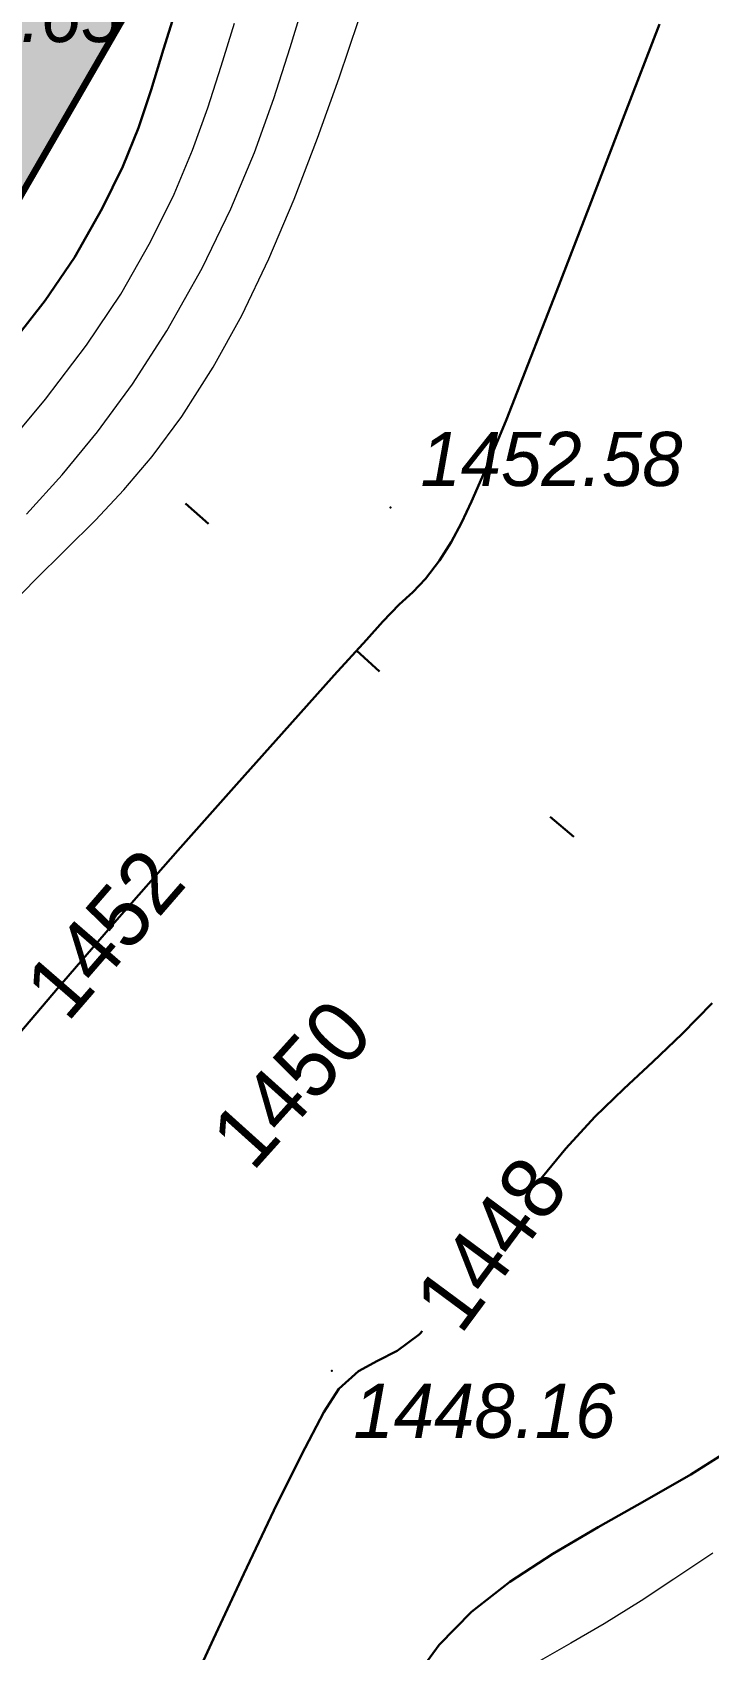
# Model space of a CAD drawing. Header units: millimetres. Extents: x 474337 to 1180020, y 4124662 to 4776603.
# Drawn here: x 775568 to 786481, y 4251649 to 4277746 of the extents above; entities that cross this region are included whole.
import ezdxf

# ---------------------------------------------------------------- set-up
doc = ezdxf.new("R2010")
doc.units = ezdxf.units.MM
doc.header["$PDMODE"] = 32
doc.header["$PDSIZE"] = 0.33
doc.layers.add('(004) Точки рельефа', color=7, linetype='Continuous')
doc.layers.add('(031) Горизонтали', color=42, linetype='Continuous')
doc.layers.add('(032) Горизонтали утолщенные', color=32, linetype='Continuous', lineweight=30)
doc.layers.add('(042) Бергштрих11', color=32, linetype='Continuous', lineweight=30)
doc.styles.add('D-431', font='')
doc.styles.add('P-131', font='')
doc.styles.get('D-431').set_extended_font_data('D431', italic=True)
doc.styles.get('P-131').set_extended_font_data('P131')

msp = doc.modelspace()

# ---------------------------------------------------------------- hatches: boundary and pattern name
at = {"lineweight": 30, "true_color": 0xababab}
h = msp.add_hatch(color=253, dxfattribs=at)
h.dxf.hatch_style = 1
edge = h.paths.add_edge_path()
edge.add_arc((846629.836135745, 4561555.356798172), 73174.58146534643, 338.9505508151999, 346.75819692914587, ccw=False)
edge.add_line((914921.5355142355, 4535272.983073235), (911662.781909342, 4528010.829139614))
edge.add_arc((846807.6606544256, 4561434.598735809), 72961.1891831139, 318.9050352263449, 332.7352083963292, ccw=False)
edge.add_arc((899641.5304419994, 4515567.537882805), 3000.000071974724, 224.5229028050149, 315.81354533956585, ccw=False)
edge.add_line((897502.6197361946, 4513463.954885483), (864463.2606305934, 4551253.83884668))
edge.add_line((864463.2606304884, 4551253.83884716), (860836.1740353894, 4549325.282693646))
edge.add_line((860836.17403543, 4549325.282692909), (895608.1821743059, 4509553.622821155))
edge.add_arc((893204.6449663639, 4507758.348778725), 2999.999999596411, -36.07240069309512, 36.75715684402178, ccw=False)
edge.add_line((895629.4657819271, 4505991.927535057), (866171.0347617475, 4470217.976931001))
edge.add_arc((864010.0330699682, 4472298.859363556), 3000.000001216607, 225.8075103472493, 316.08205447284644, ccw=False)
edge.add_line((861918.8196970224, 4470147.853404045), (818734.4664687028, 4519541.417327482))
edge.add_line((818734.466468811, 4519541.417327881), (818451.960183581, 4519192.551120362))
edge.add_line((818451.9601835012, 4519192.551119804), (816393.9033754627, 4516141.356422243))
edge.add_line((816393.9033755064, 4516141.356422424), (860070.5467546568, 4466184.718996144))
edge.add_arc((857596.091668725, 4464488.52553463), 3000.000038356566, -32.43441554651628, 34.42992072805919, ccw=False)
edge.add_line((860128.1094639301, 4462879.523945808), (845305.1774940859, 4444878.740547396))
edge.add_arc((842989.3083404303, 4446785.767046928), 3000.000001100536, 225.0000000282989, 320.52989696763757, ccw=False)
edge.add_line((840867.9879971743, 4444664.446702003), (817571.1031325739, 4467961.331555894))
edge.add_arc((816156.8895699978, 4466547.117991447), 2000.000001460245, 45.00000003301535, 105.7637608969873)
edge.add_line((815613.5463740826, 4468471.898024559), (810445.659532253, 4467013.063190189))
edge.add_line((810445.6595321894, 4467013.06319046), (808272.2867438751, 4474712.183323501))
edge.add_line((808272.2867438793, 4474712.18332386), (794798.8265071004, 4470908.780943844))
edge.add_line((794798.8265070915, 4470908.780943871), (796972.1992958714, 4463209.660809899))
edge.add_line((796972.1992958784, 4463209.660809517), (797662.9177138527, 4464443.722423173))
edge.add_line((797662.9177138805, 4464443.722423553), (796032.8881217135, 4470218.062525895))
edge.add_line((796032.8881217241, 4470218.062525749), (807581.5683264071, 4473478.121709152))
edge.add_line((807581.568326354, 4473478.12170887), (809211.597918521, 4467703.781606528))
edge.add_line((809211.5979185104, 4467703.781606674), (797662.9177138275, 4464443.722423271))
edge.add_line((797662.9177138805, 4464443.722423553), (796972.1992959062, 4463209.660809898))
edge.add_line((796972.1992958784, 4463209.660809517), (752899.1419329583, 4450768.345183023))
edge.add_line((752899.1419329643, 4450768.345183372), (744212.5341280454, 4442081.737373797))
edge.add_line((744212.5341280699, 4442081.737373352), (810150.9090904307, 4460695.379897933))
edge.add_line((810150.9090903997, 4460695.379898071), (811101.7596837739, 4457327.014846909))
edge.add_line((811101.7596838474, 4457327.014846802), (813026.5397159434, 4457870.358044346))
edge.add_line((813026.5397158861, 4457870.358044624), (812075.6891229777, 4461238.723095787))
edge.add_line((812075.6891230345, 4461238.723095894), (813858.2449784627, 4461741.918048268))
edge.add_arc((814401.5881743431, 4459817.138015747), 2000.00000057361, 45.000000021224196, 105.76376090423571, ccw=False)
edge.add_line((815815.8017365932, 4461231.351578712), (837446.8558821728, 4439600.297443145))
edge.add_arc((835325.5355364084, 4437478.977098465), 3000.000002190367, -39.47010297663411, 44.999999982706186, ccw=False)
edge.add_line((837641.4046924114, 4435571.950600624), (825729.0375211418, 4421105.720730909))
edge.add_line((825729.0375211239, 4421105.720731735), (817128.3030057028, 4418677.832595424))
edge.add_line((817128.3030056953, 4418677.832594872), (813750.7066884334, 4430642.885232852))
edge.add_line((813750.7066884041, 4430642.885232925), (813489.1069698159, 4430465.321429659))
edge.add_line((813489.1069698334, 4430465.321430206), (810216.9809155031, 4429541.637995498))
edge.add_line((810216.9809155464, 4429541.637994766), (809782.3063582561, 4431081.462020443))
edge.add_line((809782.3063582182, 4431081.462020874), (794846.0133120406, 4426865.118816461))
edge.add_line((794846.0133121014, 4426865.118816376), (795367.9399551856, 4425016.206402247))
edge.add_arc((793959.8716232777, 4410569.023974419), 14515.63765495629, 77.91868083669522, 84.43335273191252, ccw=False)
edge.add_line((796997.9910029173, 4424763.162453651), (796697.1057330389, 4425829.041189487))
edge.add_line((796697.105733037, 4425829.041189194), (809901.1399262099, 4429556.222571601))
edge.add_line((809901.1399261951, 4429556.222571373), (813076.575950108, 4418307.317844183))
edge.add_arc((813584.3885580301, 4435581.677010536), 17281.82161263958, 232.8227990037179, 268.31616663481145, ccw=False)
edge.add_arc((793959.8716409206, 4410569.024068832), 14515.63755959326, 50.76376092120241, 84.43335276632763)
edge.add_line((795367.9399548769, 4425016.206401825), (795348.9945389073, 4425009.7017814))
edge.add_line((795348.9945389032, 4425009.701782227), (795386.4090035364, 4424877.161952059))
edge.add_line((795386.4090036154, 4424877.161952019), (792249.0173586782, 4423991.51322555))
edge.add_line((792249.0173586607, 4423991.513225555), (792240.8672183716, 4424020.384927585))
edge.add_line((792240.8672183752, 4424020.384926796), (788391.3071402134, 4422933.698529845))
edge.add_line((788391.3071402311, 4422933.698530197), (788399.457295887, 4422904.826831893))
edge.add_line((788399.4572958946, 4422904.826831818), (785262.0660369906, 4422019.176737236))
edge.add_line((785262.0660369396, 4422019.176737785), (785224.3491876989, 4422152.787757483))
edge.add_line((785224.3491877317, 4422152.78775692), (785205.1013873875, 4422147.354324162))
edge.add_arc((793959.8716299534, 4410569.024077415), 14515.63754360942, 127.0941690598487, 160.7637609408971)
edge.add_arc((764152.7625566721, 4421627.786518097), 17281.90888694442, 303.21142345759625, 338.7045926006981, ccw=False)
edge.add_line((773618.5832738876, 4407168.788871765), (770443.0809992957, 4418417.928729034))
edge.add_line((770443.0809992552, 4418417.928729057), (783647.0946055426, 4422145.18321563))
edge.add_line((783647.0946055651, 4422145.183216095), (783947.9823876861, 4421079.295582403))
edge.add_arc((793959.8715996742, 4410569.024112701), 14515.63749698934, 127.0941690480702, 133.6088410125349, ccw=False)
edge.add_line((785205.10138762, 4422147.354324341), (784683.1741352179, 4423996.266566175))
edge.add_line((784683.1741352081, 4423996.266566277), (760700.4155488942, 4417226.210509612))
edge.add_line((760700.4155489206, 4417226.2105093), (759885.4007535356, 4420113.380556745))
edge.add_line((759885.4007534981, 4420113.38055706), (757960.6207223334, 4419570.037360447))
edge.add_line((757960.6207222939, 4419570.037360191), (756221.9224931325, 4425729.333462899))
edge.add_line((756221.9224931002, 4425729.333462715), (758146.7025247305, 4426272.676658397))
edge.add_line((758146.7025247812, 4426272.67665863), (756625.3415737994, 4431662.060747568))
edge.add_line((756625.3415738344, 4431662.060747147), (754700.5615426698, 4431118.717550534))
edge.add_line((754700.5615426302, 4431118.717551231), (752961.8633139345, 4437278.013653007))
edge.add_line((752961.8633139133, 4437278.013652802), (754886.6433460093, 4437821.356849414))
edge.add_line((754886.6433460712, 4437821.35684967), (754343.3045867448, 4439746.13813393))
edge.add_line((754343.3045867682, 4439746.138134003), (757759.7644544352, 4440710.72789183))
edge.add_line((757759.7644543648, 4440710.727891922), (757039.8772163823, 4443260.910877016))
edge.add_line((757039.8772163391, 4443260.910876274), (762429.2613043452, 4444782.271827722))
edge.add_line((762429.2613043785, 4444782.271827698), (763149.1910409384, 4442231.938284996))
edge.add_line((763149.1910409927, 4442231.938284874), (812471.6571080438, 4456155.101415494))
edge.add_line((812471.6571080685, 4456155.101415634), (813245.9360980471, 4453412.318104862))
edge.add_line((813245.9360979795, 4453412.318104744), (815796.2484256187, 4454132.241852434))
edge.add_line((815796.2484256029, 4454132.24185276), (816556.9288999296, 4451437.54980736))
edge.add_line((816556.9289000034, 4451437.549807549), (816845.6459053999, 4451519.051287739))
edge.add_line((816845.6459053755, 4451519.051287651), (817484.080441653, 4449257.412504775))
edge.add_line((817484.0804415941, 4449257.41250515), (816569.8099260575, 4448999.324485478))
edge.add_line((816569.8099261522, 4448999.324484825), (818308.5081553136, 4442840.028383981))
edge.add_line((818308.5081552267, 4442840.028384209), (816383.7281231307, 4442296.685187596))
edge.add_line((816383.728123188, 4442296.68518734), (818828.7725074805, 4433635.175044072))
edge.add_line((818828.7725074291, 4433635.17504406), (813054.4324120726, 4432005.145455153))
edge.add_line((813054.4324121475, 4432005.14545536), (813489.1069699035, 4430465.321429684))
edge.add_line((813489.1069698334, 4430465.321430206), (813750.7066884215, 4430642.885233473))
edge.add_line((813750.7066884041, 4430642.885232925), (822604.7694973823, 4433142.475773184))
edge.add_line((822604.7694973946, 4433142.475772858), (815432.5147614586, 4458549.537041891))
edge.add_line((815432.5147614479, 4458549.537042618), (811101.7596837605, 4457327.014847212))
edge.add_line((811101.7596838474, 4457327.014846802), (764185.2686670445, 4444083.030706593))
edge.add_line((764185.2686669827, 4444083.030706406), (763600.4533250143, 4446151.965596809))
edge.add_line((763600.4533250332, 4446151.965597153), (749983.3337610777, 4442308.009844785))
edge.add_line((749983.333761096, 4442308.00984478), (757739.5102945947, 4414831.943501806))
edge.add_line((757739.5102945566, 4414831.943501472), (766593.5096618411, 4417331.282277299))
edge.add_line((766593.5096617937, 4417331.282278061), (769971.1922595729, 4405365.924230537))
edge.add_line((769971.1922596693, 4405365.924229622), (755467.4007320005, 4401266.301616879))
edge.add_arc((757861.2017925978, 4391957.698001862), 9611.4715202664, 104.4216976221734, 160.5834891967729)
edge.add_line((748796.3644478321, 4395152.867588997), (732353.8049228842, 4346128.604709934))
edge.add_arc((729464.8042019606, 4346937.106375694), 3000.000018294917, 217.1299658179824, 344.365450936189, ccw=False)
edge.add_line((727072.999165535, 4345126.23123455), (704536.1042339148, 4370903.56673814))
edge.add_line((704536.1042339802, 4370903.566738129), (709805.9920599383, 4375510.982746642))
edge.add_line((709805.9920599461, 4375510.982747078), (707173.1829106609, 4378522.347219121))
edge.add_line((707173.1829105616, 4378522.347219467), (703408.9773215561, 4375231.335784549))
edge.add_line((703408.9773216248, 4375231.335783958), (700483.9001798346, 4378576.991655451))
edge.add_line((700483.900179863, 4378576.99165535), (694461.1712350794, 4373311.373355382))
edge.add_line((694461.1712349653, 4373311.373355865), (698147.1040456642, 4369095.463093515))
edge.add_line((698147.1040457487, 4369095.463093758), (692877.2162145519, 4364488.047079656))
edge.add_line((692877.2162145376, 4364488.047079086), (695510.0253630079, 4361476.682609838))
edge.add_line((695510.0253629684, 4361476.682609558), (702285.5954245985, 4367400.503187941))
edge.add_line((702285.5954246521, 4367400.503188133), (726649.9910224972, 4339532.902031486))
edge.add_arc((724260.6353793144, 4337718.796298027), 3000.000000146127, -25.606646834488174, 37.20739467103198, ccw=False)
edge.add_line((726965.982562542, 4336422.225198746), (703050.6467248865, 4296774.707952359))
edge.add_arc((700607.6121776104, 4298515.851884842), 2999.999998878979, 284.0040394591403, 324.52263350222825, ccw=False)
edge.add_arc((702313.5846486092, 4289685.590431213), 6000.000060335309, 99.4004431171831, 114.7491734207396)
edge.add_arc((698821.441572547, 4297969.813613892), 3000.000000314765, 225.2665573460196, 289.07189939671815, ccw=False)
edge.add_line((696710.0131756067, 4295838.647236824), (659800.0893315563, 4338055.620425303))
edge.add_line((659800.0893316269, 4338055.620425224), (662811.4538089081, 4340688.429578002))
edge.add_line((662811.4538089037, 4340688.429577827), (658354.3781810004, 4345786.360506425))
edge.add_line((658354.3781809807, 4345786.360506058), (652331.6492286301, 4340520.742204227))
edge.add_line((652331.6492285728, 4340520.742204666), (696718.1409796264, 4289752.191714651))
edge.add_arc((694232.3958913088, 4287990.448950768), 3046.746824295164, -22.660432047867516, 35.326661437649705, ccw=False)
edge.add_line((697043.9471828938, 4286816.632293701), (694122.9196431845, 4282038.052569769))
edge.add_line((694122.9196431637, 4282038.052569389), (683635.9812352487, 4279308.354503772))
edge.add_line((683635.9812352657, 4279308.354504585), (676830.9812361562, 4275960.354503485))
edge.add_line((676830.9812361002, 4275960.354502678), (665092.9812368888, 4272980.354499493))
edge.add_line((665092.9812369347, 4272980.354499817), (665246.9812374943, 4271892.354501246))
edge.add_line((665246.9812374115, 4271892.354501724), (652755.9812381881, 4270586.354498157))
edge.add_line((652755.981238246, 4270586.35449791), (647042.5930808096, 4269814.532547361))
edge.add_line((647042.593080759, 4269814.532546997), (646666.7726358692, 4270702.842920741))
edge.add_line((646666.7726359367, 4270702.842921257), (639481.3538295662, 4269737.308504316))
edge.add_line((639481.3538295031, 4269737.308504105), (640339.9827348654, 4263754.852383554))
edge.add_line((640339.9827349186, 4263754.852383614), (648546.6328121311, 4264617.406064845))
edge.add_line((648546.6328121424, 4264617.406064987), (669846.362416951, 4269534.836115567))
edge.add_line((669846.3624169827, 4269534.836114883), (686294.7150385445, 4271846.501325713))
edge.add_line((686294.715038538, 4271846.501326561), (694952.8331140679, 4272300.254069633))
edge.add_line((694952.833114028, 4272300.254069328), (703359.4976441524, 4278482.028882895))
edge.add_arc((704875.6947108507, 4281070.68616581), 3000.000012481331, 110.7791980716265, 239.64215620920112, ccw=False)
edge.add_arc((702313.5846375227, 4289685.590488434), 5999.99999641433, 284.4558892968715, 323.9165894162985)
edge.add_arc((709489.8126077652, 4284258.713890076), 2999.999998958451, 104.10846216476341, 140.8735427401851, ccw=False)
edge.add_line((708758.5378518105, 4287168.221962929), (730308.9668253856, 4291510.354514443))
edge.add_line((730308.966825366, 4291510.354515076), (737601.9812319224, 4291510.354516938))
edge.add_line((737601.9812319279, 4291510.354516983), (745207.4731778883, 4292081.658135113))
edge.add_line((745207.4731779099, 4292081.65813446), (744853.2599211783, 4300532.731495864))
edge.add_line((744853.2599210739, 4300532.731495857), (748184.1195890991, 4300781.567404102))
edge.add_line((748184.1195892096, 4300781.567404747), (748139.4204217269, 4301379.900075253))
edge.add_line((748139.4204217196, 4301379.900074959), (752527.1933374063, 4301707.693969288))
edge.add_line((752527.1933373213, 4301707.693968773), (752229.1988877086, 4305696.578439124))
edge.add_line((752229.1988877058, 4305696.578439713), (757215.1852941785, 4306069.062598431))
edge.add_line((757215.1852942705, 4306069.062598228), (756160.7195554666, 4320183.895994825))
edge.add_line((756160.719555378, 4320183.89599514), (753169.1457428773, 4319960.964286003))
edge.add_line((753169.1457428932, 4319960.964285851), (751692.2787339664, 4319595.2012754))
edge.add_line((751692.2787339687, 4319595.201274872), (751785.0295063352, 4318353.660983548))
edge.add_line((751785.0295063257, 4318353.660984039), (754776.6151047136, 4318576.593395393))
edge.add_line((754776.6151047945, 4318576.593395233), (755559.5540948234, 4308096.353975231))
edge.add_line((755559.5540947914, 4308096.353975296), (752565.9486975548, 4307872.713055637))
edge.add_line((752565.948697567, 4307872.713055611), (752616.0615279246, 4307229.659421531))
edge.add_line((752616.0615278482, 4307229.659421921), (750621.6192933711, 4307080.662196125))
edge.add_line((750621.6192934513, 4307080.662196159), (750919.6137429476, 4303091.77772674))
edge.add_line((750919.6137429476, 4303091.777726173), (746531.840827028, 4302763.983831844))
edge.add_line((746531.8408269882, 4302763.983832359), (746576.5399947037, 4302165.651158128))
edge.add_line((746576.5399947166, 4302165.651157379), (743983.7650897334, 4301971.954766545))
edge.add_line((743983.7650897503, 4301971.954767227), (743939.0659220348, 4302570.287440527))
edge.add_line((743939.0659220219, 4302570.2874403), (739551.2930061023, 4302242.49354504))
edge.add_line((739551.2930060625, 4302242.493544579), (739253.2985564498, 4306231.378013998))
edge.add_line((739253.298556447, 4306231.378014565), (737258.8563218535, 4306082.380790631))
edge.add_line((737258.8563219309, 4306082.38079071), (736335.0735281431, 4318447.922644422))
edge.add_line((736335.0735280514, 4318447.922644615), (742318.4002315992, 4318894.914319209))
edge.add_line((742318.4002315998, 4318894.914319038), (742281.1509255001, 4319393.524877017))
edge.add_line((742281.1509255171, 4319393.524876595), (742904.7070951867, 4320442.895022932))
edge.add_line((742904.7070952654, 4320442.895023346), (744899.1493297425, 4320591.89224821))
edge.add_line((744899.1493296623, 4320591.892248154), (745671.7027241965, 4319646.820159781))
edge.add_line((745671.7027242184, 4319646.820159912), (745708.9520305509, 4319148.209601002))
edge.add_line((745708.9520305395, 4319148.209600449), (751692.278733971, 4319595.201275042))
edge.add_line((751692.2787339687, 4319595.201274872), (753169.1457428955, 4319960.964285322))
edge.add_line((753169.1457428932, 4319960.964285851), (753076.4318101554, 4321202.786048002))
edge.add_line((753076.4318101406, 4321202.786047935), (746725.044583654, 4320728.297967465))
edge.add_line((746725.0445836782, 4320728.297966957), (745566.2144921097, 4322145.906098586))
edge.add_line((745566.2144920826, 4322145.906099319), (742014.1460950952, 4321880.544523914))
edge.add_line((742014.1460951567, 4321880.544523239), (741078.8118412343, 4320306.489304199))
edge.add_line((741078.8118412495, 4320306.489304543), (734727.4939336842, 4319832.006401294))
edge.add_line((734727.4939336777, 4319832.006401062), (736178.4058241332, 4300410.436906893))
edge.add_line((736178.4058240652, 4300410.436906815), (731830.4968299633, 4300019.685191073))
edge.add_line((731830.4968299866, 4300019.685191154), (732177.9812309416, 4296180.354514283))
edge.add_line((732177.9812309742, 4296180.354514122), (712867.7910160928, 4292076.56962149))
edge.add_arc((712517.7915008068, 4295056.083063126), 3000.000001114515, 152.4554714578508, 276.6997558529216, ccw=False)
edge.add_line((709857.8363749981, 4296443.396558762), (728946.9955969623, 4328089.942299879))
edge.add_line((728946.9955970049, 4328089.942299843), (737247.9950543325, 4341851.572968823))
edge.add_line((737247.9950543642, 4341851.572968483), (754627.8365228031, 4393185.635636021))
edge.add_arc((757550.9506118298, 4392510.799355507), 2999.99999730747, 103.38572559729408, 167.0003308970466, ccw=False)
edge.add_line((756856.4339821339, 4395429.300107002), (776554.5158378948, 4400989.835506142))
edge.add_line((776554.5158379078, 4400989.835505486), (778607.553352314, 4401569.383376379))
edge.add_line((778607.5533522367, 4401569.383376122), (785072.6975153468, 4403394.406380872))
edge.add_arc((793330.2587265968, 4412799.36354351), 12515.61170604976, 228.716836975572, 342.8107512267703)
edge.add_line((805286.8460329771, 4409100.639930725), (811750.8172570046, 4410925.34443992))
edge.add_line((811750.8172569275, 4410925.34444046), (813805.041942655, 4411505.22930577))
edge.add_line((813805.0419427156, 4411505.229305267), (828712.0212379795, 4415713.303086061))
edge.add_arc((829328.4898974895, 4412777.32524395), 2999.999916753252, 38.62111536410282, 101.85815885576392, ccw=False)
edge.add_line((831672.3613306284, 4414649.82790184), (881499.485681918, 4357658.36993302))
edge.add_arc((879137.8207098246, 4355808.359531403), 2999.999988285537, -88.48430446588247, 38.07337586944709, ccw=False)
edge.add_line((879217.1730861664, 4352809.409193039), (891486.1578323586, 4356908.1975205))
edge.add_arc((889488.6649961472, 4359146.50544548), 2999.999999535732, 217.5619088655428, 311.7461048801519, ccw=False)
edge.add_line((887110.5796895027, 4357317.650538445), (833941.0278462501, 4418132.122944415))
edge.add_arc((836367.712256074, 4419895.983138084), 3000.000001539902, 146.8800720007045, 216.0119092050458, ccw=False)
edge.add_line((833855.1260750294, 4421535.163022041), (863339.458676602, 4457340.568182718))
edge.add_arc((865574.0572890043, 4455338.926596642), 2999.999999171883, 44.31671567356369, 138.1476081817898, ccw=False)
edge.add_line((867720.5241237879, 4457434.79875946), (923483.439473246, 4393654.079167482))
edge.add_line((923483.4394731522, 4393654.079167366), (925932.4015855296, 4396930.155030584))
edge.add_line((925932.4015855789, 4396930.155031204), (869568.4776333647, 4461398.29852946))
edge.add_arc((871998.3035340309, 4463157.828606606), 3000.00000028163, 145.9955062346171, 215.9097381949074, ccw=False)
edge.add_line((869511.3223985434, 4464835.602378845), (899024.8096080252, 4500676.412529948))
edge.add_arc((901197.860548377, 4498608.116253853), 2999.999979104825, 44.04029251593141, 136.4148287936236, ccw=False)
edge.add_line((903354.413872242, 4500693.608434677), (933898.6518299404, 4465757.6036374))
edge.add_arc((931511.482101202, 4463940.622440338), 2999.999996938083, 0.9578969234652277, 37.27637870382148, ccw=False)
edge.add_line((934511.0628479719, 4463990.77546978), (931120.2520251999, 4398982.790034633))
edge.add_arc((928120.252025485, 4398982.79003334), 2999.99999971129, -136.82635922161808, 1.7786874195735436e-08, ccw=False)
edge.add_line((925932.4015865326, 4396930.155031204), (923483.4394731075, 4393654.079168918))
edge.add_arc((921083.2871892452, 4391854.282233238), 2999.999998853939, -38.30585239338188, 36.865049999559005, ccw=False)
edge.add_line((923437.426368475, 4389994.704668999), (891486.1578321, 4356908.197520575))
edge.add_line((891486.1578321457, 4356908.197520256), (879217.1730861863, 4352809.409192795))
edge.add_line((879217.1730861664, 4352809.409193039), (814887.8821166704, 4352573.935746496))
edge.add_line((814887.8821166754, 4352573.935746193), (813746.3703705965, 4353710.939106488))
edge.add_line((813746.3703705072, 4353710.939106941), (817312.2837280963, 4357290.991831914))
edge.add_line((817312.2837281227, 4357290.991831779), (816782.4331643997, 4359167.974534618))
edge.add_line((816782.4331644773, 4359167.974534988), (812541.9127011148, 4354910.639787716))
edge.add_line((812541.9127010107, 4354910.639787674), (810569.2516901265, 4356875.509801866))
edge.add_line((810569.2516901493, 4356875.509801865), (808966.935045205, 4356777.747386681))
edge.add_line((808966.9350452423, 4356777.747385979), (813193.6840731264, 4352567.734237682))
edge.add_line((813193.6840730906, 4352567.734237671), (796664.0077327617, 4352507.228365079))
edge.add_arc((796894.3777139187, 4343510.17719841), 9000.000001791264, 91.46674104448601, 154.1763307268968)
edge.add_line((788793.1276330948, 4347430.60410881), (783939.8813047643, 4335881.111605509))
edge.add_line((783939.8813047409, 4335881.111605644), (772510.8511686322, 4291780.358070949))
edge.add_arc((728781.4852718115, 4294252.868000984), 43799.20943462571, 325.13480715570495, 356.7638746351333, ccw=False)
edge.add_line((764718.7060773373, 4269215.158283234), (758525.6809108182, 4257900.772708202))
edge.add_line((758525.6809108257, 4257900.772708893), (750512.7341125088, 4251708.595597725))
edge.add_line((750512.7341125011, 4251708.595597267), (749939.9812404956, 4251152.354518975))
edge.add_line((749939.9812405109, 4251152.35451889), (747139.9812407494, 4251095.35451793))
edge.add_line((747139.9812407494, 4251095.354517937), (741077.8229081903, 4252609.366850914))
edge.add_line((741077.8229081631, 4252609.366850853), (738521.1358437418, 4253543.747254555))
edge.add_line((738521.1358437538, 4253543.747255325), (734560.9812396609, 4255492.35451565))
edge.add_line((734560.9812396765, 4255492.354515076), (728742.9755457084, 4260607.602961333))
edge.add_line((728742.975545764, 4260607.60296154), (731892.7521157386, 4264482.529117833))
edge.add_line((731892.7521157265, 4264482.529117584), (726481.3903083357, 4268647.251031143))
edge.add_line((726481.3903082609, 4268647.251030922), (726180.9812361877, 4268299.354512743))
edge.add_line((726180.9812362194, 4268299.354513168), (714481.7965677213, 4278401.614879994))
edge.add_line((714481.7965676785, 4278401.614879608), (710243.9812365554, 4275551.354508319))
edge.add_line((710243.981236577, 4275551.3545084), (703359.4976445863, 4278482.02888338))
edge.add_line((703359.4976446629, 4278482.028883934), (694952.8331140728, 4272300.254069436))
edge.add_line((694952.833114028, 4272300.254069328), (698655.0302614924, 4271845.681419664))
edge.add_line((698655.0302615166, 4271845.681419373), (700577.2028213716, 4271258.014293175))
edge.add_line((700577.2028213739, 4271258.014293671), (705283.3134919832, 4268755.730865853))
edge.add_line((705283.3134919405, 4268755.730865479), (725662.4515836056, 4253949.420362942))
edge.add_line((725662.4515836239, 4253949.420363426), (730038.5657498841, 4249089.253206612))
edge.add_line((730038.5657498837, 4249089.253206253), (733169.2169500155, 4246730.138315379))
edge.add_line((733169.2169500589, 4246730.138315201), (742011.6712608665, 4244850.616632378))
edge.add_line((742011.6712608337, 4244850.616632462), (746646.1258216791, 4244199.286521857))
edge.add_line((746646.1258217096, 4244199.286521912), (747369.676730895, 4244224.553477517))
edge.add_line((747369.6767308712, 4244224.553477287), (761633.056406873, 4255246.887130726))
edge.add_line((761633.0564068556, 4255246.887130737), (768126.2224285045, 4267109.61689506))
edge.add_arc((728781.4852901697, 4294252.867995262), 47799.20941568779, 325.3988801295304, 356.2795711231684)
edge.add_line((776479.9600598812, 4291151.26753521), (787739.4730238419, 4334597.911758627))
edge.add_line((787739.4730238914, 4334597.911759377), (792433.7931413931, 4345769.200282061))
edge.add_arc((796894.3777127266, 4343510.17719841), 5000.000000950892, 91.89621580512028, 153.1404746458931, ccw=False)
edge.add_line((796728.9318728447, 4348507.439216614), (889261.3820637291, 4348846.148610123))
edge.add_line((889261.3820637465, 4348846.148610115), (934962.2574420404, 4396170.790451629))
edge.add_line((934962.2574421167, 4396170.790452003), (940610.8525031647, 4503952.405379433))
edge.add_arc((933610.8537609577, 4503956.601325989), 6999.999999687526, 359.9656557104764, 395.1614899740641)
edge.add_line((939333.5788058043, 4507987.782052994), (937695.7119178723, 4510161.304823359))
edge.add_line((937695.7119178772, 4510161.304822922), (941688.889465388, 4513170.379941095))
edge.add_line((941688.8894654512, 4513170.379940987), (934467.1091860508, 4522754.006059296))
edge.add_line((934467.1091860533, 4522754.006059647), (930473.9316365634, 4519744.930940542))
edge.add_line((930473.9316365719, 4519744.930940628), (926902.6475285416, 4524484.185022161))
edge.add_line((926902.6475285292, 4524484.185022354), (922525.343185104, 4523646.50352306))
edge.add_line((922525.3431850672, 4523646.503522873), (936092.3465370327, 4505642.481985718))
edge.add_arc((933610.8537566662, 4503956.601324081), 3000.000004177, 1.5307886718787813, 34.191468695170784, ccw=False)
edge.add_line((936609.7831032276, 4504036.743696213), (935234.409446741, 4477793.050844145))
edge.add_arc((932269.4059487581, 4478249.947172165), 2999.999999630231, 224.1493101785246, 351.23983242366205, ccw=False)
edge.add_line((930116.8246130943, 4476160.355443954), (905224.7325149596, 4504631.527327291))
edge.add_arc((907636.527510643, 4506415.692388535), 3000.000011078941, 141.5211819165738, 216.4927941841398, ccw=False)
edge.add_line((905288.0127710104, 4508282.368201256), (917988.6250798134, 4523705.833121341))
edge.add_arc((920231.313912034, 4521713.260138512), 3000.000048267812, 40.121787214787275, 138.3797102431649, ccw=False)
edge.add_line((922525.3431850672, 4523646.503522873), (926902.647528376, 4524484.185022167))
edge.add_arc((929486.0107579231, 4526009.38482666), 3000.000003239862, 136.9753755074314, 210.5573088240432, ccw=False)
edge.add_arc((922274.847389698, 4533630.357036591), 7500.000015363585, 311.994883191049, 332.1854545281217)
edge.add_line((928908.3165043592, 4530130.773099899), (917858.854659955, 4544793.904214653))
at = {"lineweight": 30}
h = msp.add_hatch(color=74, dxfattribs=at)
h.dxf.hatch_style = 1
edge = h.paths.add_edge_path()
edge.add_line((939857.5670551062, 4394042.24925518), (943687.5123161593, 4467121.958607676))
edge.add_line((943687.5123161077, 4467121.958607674), (945813.9222085266, 4507696.276602377))
edge.add_line((945813.9222085476, 4507696.276602745), (928908.3165039896, 4530130.773101925))
edge.add_arc((922274.8473949432, 4533630.357025146), 7500.00000376106, 311.9948832097024, 332.18545460259406, ccw=False)
edge.add_arc((929486.0107542276, 4526009.38482666), 3000.000000269759, 136.9753754939952, 210.5573088811833)
edge.add_line((926902.647529006, 4524484.1850214), (930473.9316356393, 4519744.930939867))
edge.add_line((930473.9316356182, 4519744.930939674), (934467.1231218848, 4522754.016561303))
edge.add_line((934467.1231218576, 4522754.016561508), (941688.8894654127, 4513170.379941605))
edge.add_line((941688.8894654512, 4513170.379940987), (937695.7119216657, 4510161.304824676))
edge.add_line((937695.7119215727, 4510161.304824829), (939333.5788026361, 4507987.782056327))
edge.add_arc((933610.853762269, 4503956.601325035), 6999.999998653007, -0.0343442742815796, 35.16149002607648, ccw=False)
edge.add_line((940610.8525035381, 4503952.405380249), (934962.2574420245, 4396170.790451888))
edge.add_line((934962.2574421167, 4396170.790452003), (889261.3820638228, 4348846.148610489))
edge.add_line((889261.3820637465, 4348846.148610115), (796728.9318740262, 4348507.439216605))
edge.add_arc((796894.3777120113, 4343510.177199364), 4999.999999894312, 91.89621578414078, 153.1404746398659)
edge.add_line((792433.7931418419, 4345769.200283051), (787739.4730238746, 4334597.911759435))
edge.add_line((787739.4730238914, 4334597.911759377), (776479.9600601636, 4291151.267535959))
edge.add_arc((728781.4852737188, 4294252.868000031), 47799.20943268619, 325.3988801353486, 356.2795711188932, ccw=False)
edge.add_line((768126.2224286795, 4267109.616894722), (761633.0564067977, 4255246.887131331))
edge.add_line((761633.0564068556, 4255246.887130737), (747369.6767308537, 4244224.553477298))
edge.add_line((747369.6767308712, 4244224.553477287), (748894.755183035, 4244277.810390375))
edge.add_line((748894.7551829815, 4244277.810390472), (751985.7016002258, 4244934.811333547))
edge.add_line((751985.701600194, 4244934.811333656), (753843.174438062, 4247012.346261604))
edge.add_line((753843.1744381189, 4247012.346261978), (760199.8009001919, 4250682.346262767))
edge.add_line((760199.8009002209, 4250682.346261978), (763447.0113357296, 4253710.418980452))
edge.add_line((763447.0113357306, 4253710.418980598), (768414.0204674347, 4263052.00451598))
edge.add_line((768414.0204674006, 4263052.004516602), (778614.0204636715, 4280718.922754898))
edge.add_line((778614.0204637051, 4280718.922754288), (778614.0204609111, 4290888.922754024))
edge.add_line((778614.020460844, 4290888.922754288), (786698.0307441562, 4310897.550341845))
edge.add_line((786698.030744195, 4310897.550341606), (792521.3851187038, 4324616.513530402))
edge.add_line((792521.3851187229, 4324616.513530731), (792521.385115929, 4335526.513530677))
edge.add_line((792521.3851158619, 4335526.513530731), (797558.7047270604, 4342459.789174338))
edge.add_line((797558.7047270536, 4342459.78917408), (800322.1027885086, 4343520.558303605))
edge.add_line((800322.1027885675, 4343520.558303833), (805781.2712039825, 4343425.26816638))
edge.add_line((805781.2712039948, 4343425.268166542), (821931.8331794748, 4344554.625480258))
edge.add_line((821931.8331794739, 4344554.625479698), (841518.8495264391, 4344212.732841461))
edge.add_line((841518.8495264053, 4344212.732841492), (876733.4853491371, 4343598.059093822))
edge.add_line((876733.4853491783, 4343598.059094429), (891391.2525595267, 4343853.911376472))
edge.add_line((891391.2525595427, 4343853.911375999), (939857.5670551123, 4394042.249255251))

# ---------------------------------------------------------------- linework, layer by layer
at = {"layer": '(004) Точки рельефа', "linetype": 'ByBlock', "lineweight": -2}
for p in [(781348.726911068, 4270077.369505882, 1451074.326753417), (780399.9812384844, 4256147.354524612, 1446649.499973026)]:
    msp.add_point(p, dxfattribs=at)
at = {"layer": '(031) Горизонтали', "color": 42, "linetype": 'Continuous', "lineweight": 0}
for points, elevation in [([(775475.556926012, 4269969.386983871), (776048.451097846, 4270605.314375877), (776617.2811106443, 4271297.841565132), (777181.5121254921, 4272066.731021881), (777740.6093004942, 4272931.74521637), (778308.2019739151, 4273939.955033302), (778771.9166857004, 4274897.726549149), (779150.846390605, 4275808.639052391), (779464.0840400457, 4276676.271835327), (779730.7225909233, 4277504.204184532), (779969.8549979925, 4278296.015394211)], 1453490.499972899), ([(775026.8526591063, 4268307.185608864), (775595.4828939438, 4268894.703465462), (776109.5270907879, 4269402.799571991), (776586.879860282, 4269876.877080917), (777045.4358102083, 4270362.339140892), (777503.0895519257, 4270904.588900566), (777977.7356951237, 4271549.029508591), (778487.268848896, 4272341.064115524), (778948.6719492674, 4273175.393417358), (779384.2334907055, 4274091.197304726), (779792.1592440605, 4275056.942386627), (780170.6549829245, 4276041.09527874), (780517.9264779091, 4277012.122588158), (780832.1795017719, 4277938.490927696)], 1452990.499972908), ([(775031.8140734434, 4270934.110127449), (775778.981103301, 4271828.282868385), (776444.4479725361, 4272698.407409668), (776993.9497519732, 4273522.426317215), (777474.9885104895, 4274367.636397362), (777853.874299407, 4275133.874056816), (778154.5907655954, 4275845.496361732), (778401.1215564013, 4276526.860378265), (778617.4503207207, 4277202.323166847), (778827.56070292, 4277896.241799355)], 1453990.499972889), ([(786550.7413320541, 4253205.963881493), (785918.2317122221, 4252789.356209755), (785390.4006654024, 4252438.192054749), (784797.6738936901, 4252063.591762543), (784257.4778106213, 4251752.842787743), (783768.5748115778, 4251476.924412727)], 1443990.499973075)]:
    msp.add_lwpolyline(points, dxfattribs=dict(at, elevation=elevation))
at = {"layer": '(032) Горизонтали утолщенные', "color": 32, "linetype": 'Continuous', "lineweight": 30}
for points, elevation in [([(775108.9015870094, 4272564.996866226), (775772.702210784, 4273417.915260315), (776247.2902035713, 4274113.10741806), (776695.934522152, 4274901.860575676), (777027.6967768669, 4275583.835954666), (777279.0018684864, 4276207.493897438), (777486.2746998072, 4276821.294743538), (777685.9401702881, 4277473.698838234), (777914.4231841564, 4278213.166526794)], 1454490.49997288), ([(786537.0394643545, 4262082.317238808), (786052.7628977299, 4261585.137069702), (785578.8390138149, 4261136.357270241), (785110.793074131, 4260701.293221474), (784644.1503409147, 4260245.260298729), (784174.436076045, 4259733.573882103), (783651.2078586817, 4259097.511453629), (783182.9221463203, 4258488.772628784), (782767.0817189217, 4257927.768641472), (782401.1893533468, 4257434.910723686), (782082.7478306293, 4257030.610107422), (781809.2599269152, 4256735.27802372), (781455.8181129694, 4256472.038293839), (781136.3298716545, 4256311.203043938), (780828.7552469969, 4256142.899848938), (780511.0542868376, 4255857.256289482), (780271.8228945732, 4255480.764547348), (779910.6838438511, 4254795.00604248), (779467.3036575317, 4253894.149023056), (778981.3488532305, 4252872.361738205), (778492.485952735, 4251823.812438011), (778040.3814754486, 4250842.669373512)], 1446490.499973029), ([(786909.1644612551, 4254926.713027), (786196.1355087757, 4254478.192917824), (785450.6971826553, 4254048.833817482), (784698.4173152447, 4253625.456100464), (783964.8637371063, 4253194.880148888), (783275.6042821407, 4252743.92634201), (782656.2067819834, 4252259.415060997), (782132.2390666008, 4251728.16668129), (781651.9683036804, 4251071.881115913)], 1444490.499973066)]:
    msp.add_lwpolyline(points, dxfattribs=dict(at, elevation=elevation))
at = {"layer": '(042) Бергштрих11', "color": 32, "linetype": 'Continuous', "lineweight": 30}
for p, q in [((778036.9743278027, 4270145.823689461, 1452490.499972917), (778412.0092141628, 4269815.1443367, 1452490.499972917)), ((780799.6607573032, 4267769.980288506, 1450490.499972954), (781170.8310917616, 4267434.968970299, 1450490.499972954)), ((783921.2903851271, 4265085.454434395, 1448490.499972992), (784306.9363511801, 4264767.213662148, 1448490.499972992))]:
    msp.add_line(p, q, dxfattribs=at)

# ---------------------------------------------------------------- texts
at = {"layer": '(004) Точки рельефа', "linetype": 'ByBlock', "char_height": 874.9999999837019, "attachment_point": 4, "rotation": 1.257727448791041e-08, "style": 'D-431'}
for s, insert in [('1458.65', (772774.504953742, 4278020.369520187, 1457138.499972831)), ('1452.58', (781830.2506315708, 4270856.384500504, 1451074.326753417)), ('1448.16', (780748.2127124071, 4255497.899227142, 1446649.499973026))]:
    msp.add_mtext(s, dxfattribs=dict(at, insert=insert))

# ---------------------------------------------------------------- next in the draw order: wipeouts: each hides what was drawn before it
msp.add_wipeout([(782594.9648349979, 4256247.790188154), (784378.3699560065, 4258653.754871954), (782923.5213171002, 4259732.151629036), (781140.1161963956, 4257326.18694686)]).translate(0, 0, 1446490.499973029).dxf.layer = '(032) Горизонтали утолщенные'

# ---------------------------------------------------------------- next in the draw order: texts
at = {"layer": '(032) Горизонтали утолщенные', "style": 'P-131'}
msp.add_text('1448', height=999.9999999813735, rotation=53.45255761487738, dxfattribs=at).set_placement((782479.762737751, 4256711.385969162, 1446490.499973029))

# ---------------------------------------------------------------- next in the draw order: wipeouts: each hides what was drawn before it
msp.add_wipeout([(779192.6110863424, 4258873.890466033), (781246.6511552011, 4261156.608885578), (779900.466661935, 4262367.935197493), (777846.4265939916, 4260085.216779575)]).translate(0, 0, 1448490.499972992).dxf.layer = '(032) Горизонтали утолщенные'

# ---------------------------------------------------------------- next in the draw order: texts
msp.add_text('1450', height=999.9999999813735, rotation=48.01842517721556, dxfattribs=at).set_placement((779121.8298977613, 4259346.312517166, 1448490.499972992))

# ---------------------------------------------------------------- next in the draw order: wipeouts: each hides what was drawn before it
msp.add_wipeout([(776214.2953122838, 4261281.863086048), (778207.7820967803, 4263581.308697709), (776839.4569585362, 4264767.567708351), (774845.9701746483, 4262468.122098313)]).translate(0, 0, 1450490.499972954).dxf.layer = '(032) Горизонтали утолщенные'

# ---------------------------------------------------------------- next in the draw order: linework, layer by layer
at = {"layer": '(032) Горизонтали утолщенные', "color": 32, "linetype": 'Continuous', "lineweight": 30, "elevation": 1450490.499972954}
msp.add_lwpolyline([(775090.7248102427, 4261281.201190948), (775972.7478206158, 4262319.380003929), (776932.1855890751, 4263426.071547508), (777913.8421161175, 4264542.961668968), (778862.5214030743, 4265611.736215591), (779723.0274505615, 4266574.081043243), (780440.1642583609, 4267371.681995392), (780958.735829711, 4267946.224925995), (781223.5461628437, 4268239.395681381), (781487.6313964128, 4268511.701701164), (781705.2454805374, 4268714.80213356), (781910.9088443518, 4268925.820192337), (782139.1419186592, 4269221.879087448), (782325.3613533974, 4269517.247495651), (782492.1477284431, 4269830.202702522), (782654.1525298357, 4270175.308605194), (782826.0272392035, 4270567.129096031), (783022.4233437777, 4271020.228072166), (783218.0502326488, 4271499.692466736), (783565.2663782835, 4272381.162426949), (784024.8859375715, 4273562.142400742), (784557.7230682373, 4274940.136825562), (785124.5919265747, 4276412.650147438), (785686.3066698313, 4277877.186806679)], dxfattribs=at)
at = {"lineweight": 30, "elevation": 1454490.49997288}
msp.add_lwpolyline([(792433.7931418419, 4345769.200283051), (787739.4730238914, 4334597.911759377), (776479.9600598812, 4291151.26753521, -0.1355638387663338), (768126.2224286795, 4267109.616894722), (761633.0564068556, 4255246.887130737), (747369.6767308712, 4244224.553477287)], format="xyb", dxfattribs=at)
at = {"color": 1, "lineweight": 100, "elevation": 1453684.499972895}
msp.add_lwpolyline([(700577.2028213739, 4271258.014293671), (705283.3134919405, 4268755.730865479), (714481.8367193937, 4262072.612548828), (725662.4515836239, 4253949.420363426), (730038.5657498837, 4249089.253206253), (733169.2169500589, 4246730.138315201), (742011.6712608337, 4244850.616632462), (746646.1258217096, 4244199.286521912), (748894.7551829815, 4244277.810390472), (751985.701600194, 4244934.811333656), (754018.8648916483, 4243038.855893135), (756022.7740337849, 4244907.531399727), (753843.1744381189, 4247012.346261978), (760199.8009002209, 4250682.346261978), (763447.0113357306, 4253710.418980598), (768414.0204674006, 4263052.004516602), (778614.0204637051, 4280718.922754288)], dxfattribs=at)

# ---------------------------------------------------------------- next in the draw order: texts
at = {"layer": '(032) Горизонтали утолщенные', "style": 'P-131'}
msp.add_text('1452', height=999.9999999813735, rotation=49.07659771905252, dxfattribs=at).set_placement((776134.8017190695, 4261752.897415161, 1450490.499972954))

doc.saveas('drawing.dxf')
